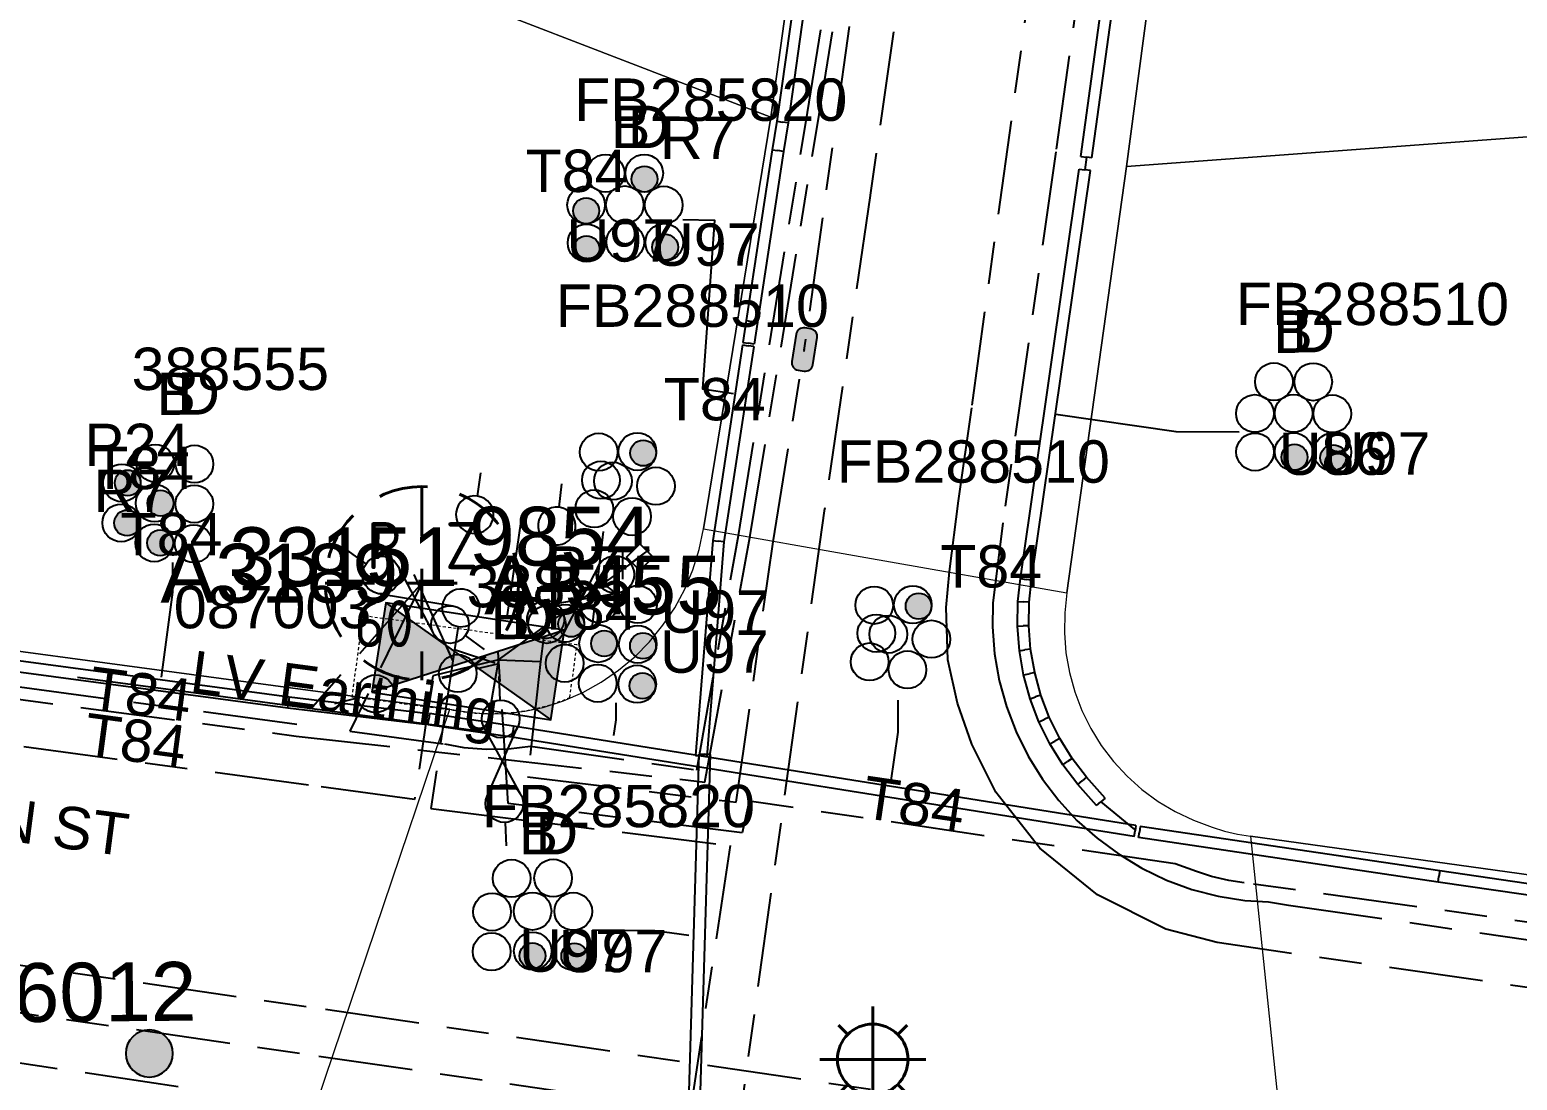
# Model space of a CAD drawing. Header units: metres. Extents: x 307881 to 309377, y 6244646 to 6245709.
# Drawn here: x 308344.4 to 308407.6, y 6245240.8 to 6245285.4 of the extents above; entities that cross this region are included whole.
import ezdxf
from ezdxf.enums import TextEntityAlignment as Align

# ---------------------------------------------------------------- set-up
doc = ezdxf.new("R2010")
doc.units = ezdxf.units.M
for name, pattern in [('Cable Exist UG', [8.2, 4, -1.2, 1.8, -1.2]), ('Dash', [5, 3, -2]), ('HIDDEN', [0.375, 0.25, -0.125]), ('HIDDEN2', [0.1875, 0.125, -0.0625])]:
    doc.linetypes.add(name, pattern=pattern)
doc.layers.get('0').update_dxf_attribs({"color": 6})
for name, color, linetype in [('_User Miscellaneous7', 7, 'Continuous'), ('_User Miscellaneous9', 7, 'Continuous'), ('Duct_SP_EXT', 7, 'Continuous'), ('Equip_HV_EXT', 7, 'Continuous'), ('Equip_LV_EXT', 7, 'Continuous'), ('Equip_SP_SL_EXT', 7, 'Continuous'), ('Mains_HV_EXT', 7, 'Continuous'), ('Mains_LV_EXT', 7, 'Continuous'), ('Mains_SL_EXT', 7, 'Continuous'), ('Services_SP_EXT', 7, 'Continuous'), ('Sub_SP_EXT', 7, 'Continuous'), ('SupportsOH_SP_TR_HV_LV_SL_EXT', 7, 'Continuous'), ('Trench_SP_EXT', 7, 'Continuous')]:
    doc.layers.add(name, color=color, linetype=linetype)
for name, color, linetype, lineweight in [('Cadastre Buildings_SP_EXT', 9, 'Continuous', 5), ('Cadastre Land Parcels_SP_EXT', 9, 'Continuous', 5), ('Cadastre Other Property_SP_EXT', 9, 'HIDDEN', 5), ('Cadastre Roads_SP_EXT', 9, 'Continuous', 5)]:
    doc.layers.add(name, color=color, linetype=linetype, lineweight=lineweight)
doc.styles.add('iecARIAL', font='arial.ttf', dxfattribs={"height": 2})
doc.styles.add('IESYMBOL1', font='isocp.shx')
doc.styles.add('POLE_LABEL', font='arial.ttf')
doc.styles.add('SLCP_LABEL', font='arial.ttf', dxfattribs={"height": 3.5})
doc.styles.get("Standard").update_dxf_attribs({"font": 'arial.ttf'})
doc.styles.add('SWITCH_LABEL', font='arial.ttf', dxfattribs={"height": 2.5})
doc.linetypes.add('Cable E UG', pattern='A,6,-0.5,["E",Standard,S=1.7,R=0,X=0.5,Y=-1],-2.9', length=9.4)

# ---------------------------------------------------------------- blocks, each defined once
blk = doc.blocks.new('*U108')
for points in [[(0, 0), (-3.505, 2.479), (-4.086, -1.317)], [(0, 0), (4.086, 1.317), (3.505, -2.479)]]:
    blk.add_hatch(color=256).paths.add_polyline_path(points)
for p, q in [((-3.505, 2.479), (3.505, -2.479)), ((4.086, 1.317), (-4.086, -1.317))]:
    blk.add_line(p, q)
blk.add_lwpolyline([(-4.086, -1.317), (3.505, -2.479), (4.086, 1.317), (-3.505, 2.479)], close=True)
for tag, height, flags, p in [('ASSET_NUM', 2.5, 8, (2, 2)), ('STREET_CODE', 0.2, 9, (1.5, 0)), ('OPERATING_VOLTAGE', 0.2, 9, (1.5, -0.6)), ('CONSTRUCTED_VOLTAGE', 0.2, 9, (1.5, -0.2)), ('NO_PHASES', 0.2, 9, (1.5, -0.4)), ('ORIENTATION', 0.2, 9, (1.5, -0.8)), ('OWNED_BY', 0.2, 9, (1.5, -1)), ('OPERATED_BY', 0.2, 9, (1.5, -1.2)), ('SECONDARY_VOLTAGE', 0.2, 9, (1.5, -1.6)), ('STATE', 0.2, 9, (1.5, -1.8)), ('MAINTAINED_BY', 0.2, 9, (1.5, -1.4)), ('SUBSTATION_TYPE', 0.2, 9, (1.5, -2.2)), ('USAGE', 0.2, 9, (1.5, -2.4)), ('PARENT', 0.2, 9, (1.5, -2)), ('LEGEND', 0.2, 9, (1.5, -2.6)), ('STREETNAME', 0.2, 9, (1.5, -3)), ('SUBURB', 0.2, 9, (1.5, -3.2)), ('LOCATION', 0.2, 9, (1.5, -2.8)), ('Z', 0.2, 1, (1.5, -3.6)), ('NOTES', 0.2, 9, (1.5, -3.4))]:
    blk.add_attdef(tag, text='', height=height, dxfattribs=dict(flags=flags)).set_placement(p, align=Align.MIDDLE_LEFT)
blk = doc.blocks.new('DUCT_EXT')
blk.add_circle((0, 0.8), 0.8)
at = {"flags": 1}
blk.add_attdef('Z', (0, 0), '', height=0.2, dxfattribs=at)
at = {"flags": 9}
for tag, p in [('DUCT_CODE', (0, 0)), ('XSECT_TYPE', (0, -0.2)), ('STATE', (0, -0.6)), ('FB_REFERENCE', (0, -0.4)), ('NOTES', (0, -0.8))]:
    blk.add_attdef(tag, text='', height=0.2, dxfattribs=at).set_placement(p, align=Align.MIDDLE_LEFT)
blk = doc.blocks.new('SL_LANTERN_EXT')
at = {"lineweight": 40}
for p, q in [((0, 1.968), (0, 6.468)), ((-1.459, 5.676), (-1.061, 5.278)), ((1.458, 5.676), (1.06, 5.278)), ((-2.25, 4.218), (2.25, 4.218)), ((-1.459, 2.759), (-1.061, 3.157)), ((0, 0), (0, 2.721)), ((1.458, 2.759), (1.06, 3.157))]:
    blk.add_line(p, q, dxfattribs=at)
blk.add_circle((0, 4.218), 1.5, dxfattribs=at)
at = {"color": 7, "style": 'iecARIAL', "flags": 8}
blk.add_attdef('ASSET_NUM', (1.5, 1.5), '', height=2.5, dxfattribs=at)
for tag, p, height, flags in [('CONSTRUCTED_VOLTAGE', (0.981, -0.653), 0.2, 9), ('CONTROL_TYPE', (0.981, -0.853), 0.2, 9), ('LANTERN_PURPOSE', (0.981, -1.053), 0.2, 9), ('LANTERN_TYPE', (0.981, -1.253), 0.2, 9), ('NO_PHASES', (0.981, -1.453), 0.2, 9), ('LNUMBER', (2.181, -3.253), 2.5, 8), ('OPERATING_VOLTAGE', (0.981, -1.653), 0.2, 9), ('ORIENTATION', (0.981, -1.853), 0.2, 9), ('OWNED_BY', (0.981, -2.053), 0.2, 9), ('STATE', (0.981, -2.253), 0.2, 9), ('CEXIST', (0.981, -2.653), 0.2, 9), ('USAGE', (0.981, -2.453), 0.2, 9), ('CNEW', (0.981, -2.853), 0.2, 9), ('CNUMBER', (0.981, -3.053), 0.2, 9), ('CREMOVE', (0.981, -3.253), 0.2, 9), ('CREPLACE', (0.981, -3.453), 0.2, 9), ('LKINGHEIGHT', (0.981, -3.653), 0.2, 9), ('LBRACKET', (0.981, -3.853), 0.2, 9), ('LBRACKETVOCAB', (0.981, -4.053), 0.2, 9), ('LCATEGORY', (0.981, -4.253), 0.2, 9), ('LCHARGE1', (0.981, -4.453), 0.2, 9), ('LCHARGE1PERCENT', (0.981, -4.653), 0.2, 9), ('LCHARGE2', (0.981, -4.853), 0.2, 9), ('LCHARGE2PERCENT', (0.981, -5.053), 0.2, 9), ('LCHARGE3', (0.981, -5.253), 0.2, 9), ('LCHARGE3PERCENT', (0.981, -5.453), 0.2, 9), ('LEXIST', (0.981, -5.653), 0.2, 9), ('LLAMP', (0.981, -5.853), 0.2, 9), ('LLAMPVOCAB', (0.981, -6.053), 0.2, 9), ('LMAST', (0.981, -6.253), 0.2, 9), ('LMASTVOCAB', (0.981, -6.453), 0.2, 9), ('LNEW', (0.981, -6.653), 0.2, 9), ('LANTNUMBER', (0.981, -6.853), 0.2, 9), ('LOUTREACH', (0.981, -7.253), 0.2, 9), ('LOUTREACHVOCAB', (0.981, -7.453), 0.2, 9), ('LRATECODE', (0.981, -7.653), 0.2, 9), ('LREMOVE', (0.981, -7.853), 0.2, 9), ('LREPLACE', (0.981, -8.053), 0.2, 9), ('LTYPE', (0.981, -8.253), 0.2, 9), ('LTYPEVOCAB', (0.981, -8.453), 0.2, 9), ('LEGEND', (0.981, -8.653), 0.2, 9), ('LOCATION', (0.981, -8.853), 0.2, 9), ('STREETNAME', (0.981, -9.253), 0.2, 9), ('SUBURB', (0.981, -9.453), 0.2, 1), ('NOTES', (0.981, -9.053), 0.2, 9)]:
    blk.add_attdef(tag, p, '', height=height, dxfattribs=dict(flags=flags))
blk = doc.blocks.new('CCP_EXT')
at = {"flags": 9}
for tag, p in [('OWNED_BY', (0, -1)), ('USAGE', (0, -1.2)), ('STATE', (0, -1.8)), ('LEGEND', (0, -1.4)), ('LIFE_SUPPORT', (0, -1.6)), ('NOTES', (0, -2))]:
    blk.add_attdef(tag, text='', height=0.2, dxfattribs=at).set_placement(p, align=Align.MIDDLE_LEFT)
blk.add_wipeout([(0, 0.566), (0.566, 0), (0, -0.566), (-0.566, 0)])
blk.add_lwpolyline([(-0.566, 0), (0, 0.566), (0.566, 0), (0, -0.566), (-0.566, 0)])
at = {"flags": 1}
blk.add_attdef('Z', (0, 0), '', height=0.2, dxfattribs=at)
at = {"flags": 9}
for tag, p in [('CCP_TYPE', (0, 0)), ('OPERATING_VOLTAGE', (0, -0.6)), ('CONSTRUCTED_VOLTAGE', (0, -0.2)), ('NO_PHASES', (0, -0.4)), ('ORIENTATION', (0, -0.8))]:
    blk.add_attdef(tag, text='', height=0.2, dxfattribs=at).set_placement(p, align=Align.MIDDLE_LEFT)
blk = doc.blocks.new('POLE_EXT')
blk.add_hatch(color=256).paths.add_polyline_path([(-1, 0, 1), (1, 0, 1)])
blk.add_lwpolyline([(-1, 0, 1), (1, 0, 1)], format="xyb", close=True)
for tag, height, flags, p in [('pNumber', 2.5, 8, (-17.84, 2.067)), ('OWNED_BY', 0.2, 9, (1.355, -0.4)), ('PARENT', 0.2, 9, (1.355, -0.6)), ('SPECIAL_USE', 0.2, 9, (1.355, -0.8)), ('STATE', 0.2, 9, (1.355, -1)), ('USAGE', 0.2, 9, (1.355, -1.2)), ('cLV', 0.2, 9, (1.355, -1.4)), ('hDepth', 0.2, 9, (1.355, -1.6)), ('hDia', 0.2, 9, (1.355, -1.8)), ('cHV', 0.2, 9, (1.355, -2)), ('LBRACKET', 0.2, 9, (1.355, -2.2)), ('LExisting', 0.2, 9, (1.355, -2.4)), ('LANTNUMBER', 0.2, 9, (1.355, -2.6)), ('LOther', 0.2, 9, (1.355, -2.8)), ('LRemove', 0.2, 9, (1.355, -3)), ('LEGEND', 0.2, 9, (1.355, -3.2)), ('cLinedev', 0.2, 9, (1.355, -3.4)), ('pExisting', 0.2, 9, (1.355, -3.8)), ('LOCATION', 0.2, 9, (1.355, -3.6)), ('pFooting', 0.2, 9, (1.355, -4.4)), ('PFNUMBER', 0.2, 9, (1.355, -4)), ('NEWPFNUMBER', 0.2, 9, (1.355, -4.2)), ('pNew', 0.2, 9, (1.355, -4.6)), ('pRelocate', 0.2, 9, (1.355, -5)), ('pRemove', 0.2, 9, (1.355, -5.2)), ('pReplace', 0.2, 9, (1.355, -5.4)), ('pStay', 0.2, 9, (1.355, -5.6)), ('cspan', 0.2, 9, (1.355, -6)), ('STREETNAME', 0.2, 9, (1.355, -6.2)), ('SUBURB', 0.2, 9, (1.355, -6.4)), ('pType', 0.2, 9, (1.355, -5.8)), ('OPERATED_BY', 0.2, 9, (1.355, -7.014)), ('NOTES', 0.2, 9, (1.355, -6.6)), ('MAINTAINED_BY', 0.2, 9, (1.355, -6.814))]:
    blk.add_attdef(tag, text='', height=height, dxfattribs=dict(flags=flags)).set_placement(p, align=Align.MIDDLE_LEFT)
at = {"style": 'POLE_LABEL'}
for tag, height, flags, p in [('ASSET_NUM', 2.5, 8, (2, 2)), ('STRUCTURE_PLANT_NUMBER', 0.2, 9, (1.355, 0.028)), ('STREET_CODE', 0.2, 9, (1.355, -0.2))]:
    blk.add_attdef(tag, text='', height=height, dxfattribs=dict(at, flags=flags)).set_placement(p, align=Align.MIDDLE_LEFT)
at = {"flags": 1}
blk.add_attdef('Z', (1.355, -7.328), '', height=0.2, dxfattribs=at)
blk = doc.blocks.new('HV_STJ_EXT')
h = blk.add_hatch(color=256)
edge = h.paths.add_edge_path()
edge.add_ellipse((-0.586, 0.131), major_axis=(0.226, 0.226), ratio=1, start_angle=44.99996, end_angle=135)
edge.add_line((-0.906, 0.131), (-0.906, -0.131))
edge.add_ellipse((-0.586, -0.131), major_axis=(0.226, 0.226), ratio=1, start_angle=134.99996, end_angle=225)
edge.add_line((-0.586, -0.451), (0.586, -0.451))
edge.add_ellipse((0.586, -0.131), major_axis=(-0.226, 0.226), ratio=1, start_angle=134.99996, end_angle=225)
edge.add_line((0.906, -0.131), (0.906, 0.131))
edge.add_ellipse((0.586, 0.131), major_axis=(-0.226, 0.226), ratio=1, start_angle=224.99996, end_angle=315)
edge.add_line((0.586, 0.451), (-0.586, 0.451))
blk.add_lwpolyline([(-0.906, 0.131), (-0.906, -0.131, 0.414214), (-0.586, -0.451), (0.586, -0.451, 0.414214), (0.906, -0.131), (0.906, 0.131, 0.414214), (0.586, 0.451), (-0.586, 0.451, 0.414214)], format="xyb", close=True)
for tag, flags, p in [('ORIENTATION', 9, (1.5, 0)), ('USAGE', 9, (1.5, -0.2)), ('LEGEND', 9, (1.5, -0.4)), ('NOTES', 9, (1.5, -0.6)), ('Z', 1, (1.5, -0.8))]:
    blk.add_attdef(tag, text='', height=0.2, dxfattribs=dict(flags=flags)).set_placement(p, align=Align.MIDDLE_LEFT)
blk = doc.blocks.new('LV_UG_DFUSE_OPEN_EXT')
for points in [[(1, 0), (0, 0)], [(6.2, 0.013), (7.2, 0.013)]]:
    blk.add_lwpolyline(points)
for centre in [(1.8, 0), (5.4, 0.011)]:
    blk.add_circle(centre, 0.8)
at = {"flags": 9}
for tag, p in [('ACTUAL_STATUS', (0, 0)), ('OPERATING_VOLTAGE', (0, -0.6)), ('CONSTRUCTED_VOLTAGE', (0, -0.2)), ('NO_PHASES', (0, -0.4)), ('ORIENTATION', (0, -0.8)), ('STATE', (0, -1)), ('SWITCH_TYPE', (0, -1.2)), ('USAGE', (0, -1.4)), ('NOTES', (0, -1.6))]:
    blk.add_attdef(tag, text='', height=0.2, dxfattribs=at).set_placement(p, align=Align.MIDDLE_LEFT)
at = {"flags": 1}
blk.add_attdef('Z', (0, 0), '', height=0.2, dxfattribs=at)
blk = doc.blocks.new('LV_UG_DFUSE_CLOSED_EXT')
for points in [[(5.04, 0.726), (2.156, -0.717)], [(5.049, -0.707), (2.156, 0.717)], [(1, 0), (0, 0)], [(6.2, 0.013), (7.2, 0.013)]]:
    blk.add_lwpolyline(points)
for centre in [(1.8, 0), (5.4, 0.011)]:
    blk.add_circle(centre, 0.8)
at = {"flags": 9}
for tag, p in [('ACTUAL_STATUS', (0, 0)), ('OPERATING_VOLTAGE', (0, -0.6)), ('CONSTRUCTED_VOLTAGE', (0, -0.2)), ('NO_PHASES', (0, -0.4)), ('ORIENTATION', (0, -0.8)), ('STATE', (0, -1)), ('SWITCH_TYPE', (0, -1.2)), ('USAGE', (0, -1.4)), ('NOTES', (0, -1.6))]:
    blk.add_attdef(tag, text='', height=0.2, dxfattribs=at).set_placement(p, align=Align.MIDDLE_LEFT)
at = {"flags": 1}
blk.add_attdef('Z', (0, 0), '', height=0.2, dxfattribs=at)
blk = doc.blocks.new('SWG_HOLEC_SU_EXT')
blk.add_line((1.8, -2), (5.8, -2))
for points in [[(1.8, -0.8, 1), (1.8, 0.8, 1)], [(5.8, -0.8, 1), (5.8, 0.8, 1)]]:
    blk.add_lwpolyline(points, format="xyb", close=True)
for points in [[(1, 0), (0, 0)], [(6.6, 0), (7.6, 0)]]:
    blk.add_lwpolyline(points)
at = {"style": 'SWITCH_LABEL', "flags": 8}
blk.add_attdef('ASSET_NUM', text='', height=2.5, rotation=179.95437, dxfattribs=at).set_placement((-2.4, 0), align=Align.MIDDLE_LEFT)
at = {"flags": 1}
blk.add_attdef('Z', (0, 0), '', height=0.2, dxfattribs=at)
at = {"flags": 9}
for tag, p in [('ACTUAL_STATUS', (0, -0.4)), ('CONSTRUCTED_VOLTAGE', (0, -0.6)), ('OPERATING_VOLTAGE', (0, -1)), ('ORIENTATION', (0, -1.2)), ('NO_PHASES', (0, -0.8)), ('OWNED_BY', (0, -1.4)), ('STATE', (0, -1.8)), ('PARENT', (0, -1.6)), ('SWITCH_TYPE', (0, -2)), ('STREETNAME', (0, -2.6)), ('USAGE', (0, -2.2)), ('LOCATION', (0, -2.4)), ('SUBURB', (0, -2.8)), ('NOTES', (0, -3))]:
    blk.add_attdef(tag, text='', height=0.2, dxfattribs=at).set_placement(p, align=Align.MIDDLE_LEFT)
at = {"style": 'SWITCH_LABEL', "flags": 9}
blk.add_attdef('STREET_CODE', text='', height=0.2, dxfattribs=at).set_placement((0, -0.2), align=Align.MIDDLE_LEFT)
blk = doc.blocks.new('CABLE_LARGE_EXT')
h = blk.add_hatch(color=256)
edge = h.paths.add_edge_path()
edge.add_arc((0, 0.55), 0.55, 0, 360)
blk.add_circle((0, 0.55), 0.55)
at = {"flags": 1}
blk.add_attdef('Z', (0, 0), '', height=0.2, dxfattribs=at)
at = {"flags": 9}
for tag, p in [('COND_CODE', (0, 0)), ('XSECT_SIZE', (0, -0.6)), ('STATE', (0, -0.4)), ('FB_REFERENCE', (0, -0.2)), ('NOTES', (0, -0.8))]:
    blk.add_attdef(tag, text='', height=0.2, dxfattribs=at).set_placement(p, align=Align.MIDDLE_LEFT)
blk = doc.blocks.new('SLCP_ZELL_EXT')
blk.add_wipeout([(-0.236, 7.5), (-0.706, 7.47), (-1.174, 7.411), (-1.637, 7.323), (-2.093, 7.206), (-2.542, 7.06), (-2.98, 6.887), (-3.407, 6.686), (-3.82, 6.459), (-4.218, 6.206), (-4.599, 5.929), (-4.962, 5.629), (-5.306, 5.306), (-5.629, 4.962), (-5.929, 4.599), (-6.206, 4.218), (-6.459, 3.82), (-6.686, 3.407), (-6.887, 2.98), (-7.06, 2.542), (-7.206, 2.093), (-7.323, 1.637), (-7.411, 1.174), (-7.47, 0.706), (-7.5, 0.236), (-7.5, -0.236), (-7.47, -0.706), (-7.411, -1.174), (-7.323, -1.637), (-7.206, -2.093), (-7.06, -2.542), (-6.887, -2.98), (-6.686, -3.407), (-6.459, -3.82), (-6.206, -4.218), (-5.929, -4.599), (-5.629, -4.962), (-5.306, -5.306), (-4.962, -5.629), (-4.599, -5.929), (-4.218, -6.206), (-3.82, -6.459), (-3.407, -6.686), (-2.98, -6.887), (-2.542, -7.06), (-2.093, -7.206), (-1.637, -7.323), (-1.174, -7.411), (-0.706, -7.47), (-0.236, -7.5), (0.236, -7.5), (0.706, -7.47), (1.174, -7.411), (1.637, -7.323), (2.093, -7.206), (2.542, -7.06), (2.98, -6.887), (3.407, -6.686), (3.82, -6.459), (4.218, -6.206), (4.599, -5.929), (4.962, -5.629), (5.306, -5.306), (5.629, -4.962), (5.929, -4.599), (6.206, -4.218), (6.459, -3.82), (6.686, -3.407), (6.887, -2.98), (7.06, -2.542), (7.206, -2.093), (7.323, -1.637), (7.411, -1.174), (7.47, -0.706), (7.5, -0.236), (7.5, 0.236), (7.47, 0.706), (7.411, 1.174), (7.323, 1.637), (7.206, 2.093), (7.06, 2.542), (6.887, 2.98), (6.686, 3.407), (6.459, 3.82), (6.206, 4.218), (5.929, 4.599), (5.629, 4.962), (5.306, 5.306), (4.962, 5.629), (4.599, 5.929), (4.218, 6.206), (3.82, 6.459), (3.407, 6.686), (2.98, 6.887), (2.542, 7.06), (2.093, 7.206), (1.637, 7.323), (1.174, 7.411), (0.706, 7.47), (0.236, 7.5)])
at = {"linetype": 'Dash', "lineweight": 40, "ltscale": 0.7}
for p, q in [((0, 4.109), (0, -4.109)), ((-4.109, 0), (4.109, 0))]:
    blk.add_line(p, q, dxfattribs=at)
blk.add_circle((0, 0), 4.109, dxfattribs=at)
at = {"lineweight": 40, "style": 'IESYMBOL1'}
for s, p in [('P', (-1.604, 0)), ('Z', (1.702, 0)), ('60', (-1.612, -3.312))]:
    blk.add_text(s, height=2, dxfattribs=at).set_placement(p, align=Align.BOTTOM_CENTER)
at = {"style": 'SLCP_LABEL'}
for tag, height, flags, p in [('ASSET_NUM', 2.5, 8, (2, 2)), ('STREET_CODE', 0.2, 9, (0, -0.2))]:
    blk.add_attdef(tag, text='', height=height, dxfattribs=dict(at, flags=flags)).set_placement(p, align=Align.MIDDLE_LEFT)
at = {"flags": 1}
blk.add_attdef('Z', (0, 0), '', height=0.2, dxfattribs=at)
at = {"flags": 9}
for tag, p in [('CONSTRUCTED_VOLTAGE', (0, -0.4)), ('CONTROL_TYPE', (0, -0.6)), ('OPERATING_VOLTAGE', (0, -1)), ('ORIENTATION', (0, -1.2)), ('NO_PHASES', (0, -0.8)), ('OWNED_BY', (0, -1.4)), ('USAGE', (0, -1.6)), ('LOCATION', (0, -1.8)), ('STATE', (0, -2)), ('NOTES', (0, -2.2))]:
    blk.add_attdef(tag, text='', height=0.2, dxfattribs=at).set_placement(p, align=Align.MIDDLE_LEFT)

msp = doc.modelspace()

# ---------------------------------------------------------------- linework, layer by layer
at = {"layer": '_User Miscellaneous7'}
for points in [[(308372.131, 6245277.318), (308373.475, 6245277.302), (308372.96, 6245270.133), (308374.277, 6245269.928)], [(308395.761, 6245268.291), (308393.087, 6245268.305), (308387.98, 6245269.048)], [(308350.451, 6245262.754), (308350.451, 6245261.5), (308349.968, 6245257.882)], [(308381.261, 6245256.911), (308381.259, 6245255.55), (308380.951, 6245253.404)], [(308368.295, 6245247.157), (308370.937, 6245247.125), (308372.389, 6245246.932)]]:
    msp.add_lwpolyline(points, dxfattribs=at)
at = {"layer": 'Cadastre Buildings_SP_EXT', "linetype": 'Continuous'}
msp.add_lwpolyline([(308390.976, 6245279.582), (308416.993, 6245281.496), (308428.473, 6245279.893), (308430.537, 6245294.687), (308432.832, 6245312.709), (308396.033, 6245317.849), (308393.702, 6245300.192), (308390.976, 6245279.582)], close=True, dxfattribs=at)
msp.add_lwpolyline([(308416.993, 6245281.496), (308390.976, 6245279.582), (308388.448, 6245261.464), (308388.352, 6245260.619), (308388.337, 6245259.768), (308388.337, 6245259.768), (308388.404, 6245258.92), (308388.55, 6245258.083), (308388.777, 6245257.263), (308389.08, 6245256.468), (308389.456, 6245255.706), (308389.905, 6245254.984), (308390.42, 6245254.307), (308390.997, 6245253.682), (308391.631, 6245253.115), (308392.316, 6245252.612), (308393.046, 6245252.175), (308393.815, 6245251.81), (308394.614, 6245251.52), (308395.143, 6245251.341), (308395.687, 6245251.213), (308396.241, 6245251.138), (308423.851, 6245247.296)], dxfattribs=at)
at = {"layer": 'Cadastre Land Parcels_SP_EXT', "linetype": 'Continuous'}
msp.add_lwpolyline([(308339.987, 6245292.682), (308351.457, 6245291.081), (308375.869, 6245281.673), (308378.804, 6245302.709), (308381.092, 6245319.106), (308344.388, 6245324.226), (308342.093, 6245307.772), (308339.987, 6245292.682)], close=True, dxfattribs=at)
at = {"layer": 'Cadastre Roads_SP_EXT', "linetype": 'Continuous'}
for points in [[(308403.172, 6245370.104), (308406.381, 6245393.598), (308397.173, 6245392.496), (308390.248, 6245391.668), (308387.656, 6245372.496), (308386.106, 6245355.043), (308383.649, 6245337.429), (308381.092, 6245319.106), (308378.804, 6245302.709), (308375.869, 6245281.673), (308373.014, 6245264.183), (308379.897, 6245262.969), (308388.448, 6245261.464), (308390.976, 6245279.582), (308393.702, 6245300.192), (308396.033, 6245317.849), (308398.415, 6245335.269), (308400.842, 6245353.036), (308403.172, 6245370.104)], [(308397.325, 6245240.756), (308398.382, 6245230.616), (308412.68, 6245228.626), (308450.533, 6245223.36), (308451.111, 6245234.086), (308451.614, 6245243.433), (308444.245, 6245244.453), (308423.851, 6245247.296), (308396.241, 6245251.138), (308397.325, 6245240.756)]]:
    msp.add_lwpolyline(points, close=True, dxfattribs=at)
at = {"layer": 'Duct_SP_EXT'}
for p, q in [((308389.034, 6245280.003), (308391.819, 6245300.401)), ((308389.51, 6245279.938), (308392.295, 6245300.338)), ((308377.898, 6245294.192), (308376.124, 6245281.496)), ((308378.373, 6245294.126), (308376.599, 6245281.425)), ((308376.124, 6245281.496), (308375.93, 6245280.29)), ((308376.124, 6245281.496), (308376.361, 6245281.461)), ((308376.599, 6245281.425), (308376.361, 6245281.461)), ((308376.599, 6245281.425), (308376.404, 6245280.214)), ((308375.93, 6245280.289), (308374.823, 6245273.03)), ((308376.405, 6245280.215), (308375.297, 6245272.958)), ((308375.93, 6245280.29), (308375.93, 6245280.289)), ((308375.93, 6245280.29), (308376.167, 6245280.252)), ((308375.93, 6245280.289), (308376.167, 6245280.252)), ((308376.404, 6245280.214), (308376.167, 6245280.252)), ((308376.405, 6245280.215), (308376.167, 6245280.252)), ((308376.404, 6245280.214), (308376.405, 6245280.215)), ((308389.034, 6245280.003), (308389.272, 6245279.971)), ((308389.51, 6245279.938), (308389.272, 6245279.971)), ((308386.469, 6245262.071), (308388.967, 6245279.467)), ((308386.945, 6245262.01), (308389.442, 6245279.399)), ((308388.967, 6245279.467), (308389.205, 6245279.433)), ((308389.442, 6245279.399), (308389.205, 6245279.433)), ((308374.823, 6245273.03), (308374.681, 6245272.102)), ((308374.823, 6245273.03), (308375.06, 6245272.994)), ((308375.297, 6245272.958), (308375.06, 6245272.994)), ((308375.297, 6245272.958), (308375.156, 6245272.029)), ((308374.665, 6245271.999), (308373.397, 6245263.685)), ((308375.14, 6245271.927), (308373.874, 6245263.63)), ((308374.665, 6245271.999), (308374.903, 6245271.963)), ((308374.681, 6245272.102), (308374.918, 6245272.065)), ((308375.14, 6245271.927), (308374.903, 6245271.963)), ((308375.156, 6245272.029), (308374.918, 6245272.065)), ((308373.397, 6245263.685), (308372.671, 6245254.557)), ((308373.874, 6245263.63), (308373.15, 6245254.519)), ((308373.397, 6245263.685), (308373.635, 6245263.657)), ((308373.874, 6245263.63), (308373.635, 6245263.657)), ((308386.359, 6245261.101), (308386.469, 6245262.071)), ((308386.469, 6245262.071), (308386.707, 6245262.041)), ((308386.945, 6245262.01), (308386.707, 6245262.041)), ((308386.839, 6245261.07), (308386.945, 6245262.01)), ((308386.342, 6245260.056), (308386.359, 6245261.101)), ((308386.359, 6245261.101), (308386.599, 6245261.086)), ((308386.839, 6245261.07), (308386.599, 6245261.086)), ((308386.822, 6245260.07), (308386.839, 6245261.07)), ((308386.342, 6245260.056), (308386.582, 6245260.063)), ((308386.425, 6245259.011), (308386.342, 6245260.056)), ((308386.822, 6245260.07), (308386.582, 6245260.063)), ((308386.901, 6245259.071), (308386.822, 6245260.07)), ((308386.425, 6245259.011), (308386.663, 6245259.041)), ((308386.901, 6245259.071), (308386.663, 6245259.041)), ((308387.075, 6245258.086), (308386.901, 6245259.071)), ((308386.606, 6245257.98), (308386.425, 6245259.011)), ((308386.606, 6245257.98), (308386.84, 6245258.033)), ((308386.885, 6245256.971), (308386.606, 6245257.98)), ((308387.075, 6245258.086), (308386.84, 6245258.033)), ((308387.342, 6245257.12), (308387.075, 6245258.086)), ((308386.885, 6245256.971), (308387.113, 6245257.045)), ((308387.257, 6245255.991), (308386.885, 6245256.971)), ((308387.342, 6245257.12), (308387.113, 6245257.045)), ((308387.697, 6245256.184), (308387.342, 6245257.12)), ((308387.257, 6245255.991), (308387.477, 6245256.087)), ((308387.723, 6245255.053), (308387.257, 6245255.991)), ((308387.697, 6245256.184), (308387.477, 6245256.087)), ((308388.143, 6245255.287), (308387.697, 6245256.184)), ((308388.143, 6245255.287), (308387.933, 6245255.17)), ((308388.67, 6245254.437), (308388.143, 6245255.287)), ((308372.814, 6245254.621), (308372.292, 6245237.368)), ((308372.814, 6245254.621), (308373.054, 6245254.614)), ((308387.723, 6245255.053), (308387.933, 6245255.17)), ((308388.274, 6245254.164), (308387.723, 6245255.053)), ((308372.671, 6245254.557), (308372.911, 6245254.538)), ((308373.294, 6245254.607), (308372.772, 6245237.353)), ((308373.15, 6245254.519), (308372.911, 6245254.538)), ((308373.294, 6245254.607), (308373.054, 6245254.614)), ((308388.274, 6245254.164), (308388.472, 6245254.301)), ((308388.906, 6245253.331), (308388.274, 6245254.164)), ((308388.67, 6245254.437), (308388.472, 6245254.301)), ((308389.277, 6245253.636), (308388.67, 6245254.437)), ((308388.906, 6245253.331), (308389.092, 6245253.484)), ((308389.277, 6245253.636), (308389.092, 6245253.484)), ((308390.066, 6245252.749), (308389.277, 6245253.636)), ((308389.707, 6245252.431), (308388.906, 6245253.331)), ((308390.066, 6245252.749), (308389.886, 6245252.59)), ((308389.707, 6245252.431), (308389.886, 6245252.59)), ((308391.377, 6245251.59), (308391.339, 6245251.353)), ((308391.557, 6245251.546), (308391.522, 6245251.309)), ((308404.28, 6245249.656), (308391.557, 6245251.546)), ((308391.302, 6245251.116), (308391.339, 6245251.353)), ((308391.487, 6245251.071), (308391.522, 6245251.309)), ((308404.21, 6245249.181), (308391.487, 6245251.071)), ((308404.28, 6245249.656), (308404.245, 6245249.418)), ((308421.468, 6245247.17), (308404.28, 6245249.656)), ((308404.21, 6245249.181), (308404.245, 6245249.418)), ((308421.399, 6245246.695), (308404.21, 6245249.181))]:
    msp.add_line(p, q, dxfattribs=at)
at = {"layer": 'Mains_HV_EXT', "linetype": 'Cable Exist UG'}
for points in [[(308377.673, 6245315.58), (308385.311, 6245314.655), (308385.311, 6245314.655), (308383.397, 6245301.525), (308380.089, 6245278.34), (308380.089, 6245278.34), (308378.138, 6245264.957), (308374.308, 6245237.476)], [(308377.725, 6245315.684), (308377.605, 6245313.862), (308383.065, 6245312.924), (308383.065, 6245312.924), (308381.462, 6245301.759), (308377.274, 6245271.781)], [(308414.216, 6245243.81), (308394.826, 6245246.612), (308392.649, 6245247.176), (308389.741, 6245248.634), (308387.301, 6245250.628), (308385.427, 6245253.003), (308384.4, 6245255.035), (308383.8, 6245256.782), (308383.384, 6245258.626), (308383.31, 6245260.843), (308383.45, 6245262.375), (308383.837, 6245265.372), (308384.418, 6245269.435), (308390.345, 6245312.386)], [(308390.786, 6245300.521), (308387.975, 6245280.199), (308385.725, 6245264.443), (308385.297, 6245261.03), (308385.297, 6245261.03), (308385.28, 6245260.023), (308385.37, 6245258.878), (308385.57, 6245257.745), (308385.876, 6245256.637), (308386.285, 6245255.564), (308386.793, 6245254.534), (308387.401, 6245253.555), (308388.095, 6245252.642), (308388.871, 6245251.802), (308389.724, 6245251.043), (308390.639, 6245250.388), (308391.634, 6245249.771), (308392.674, 6245249.268), (308393.753, 6245248.872), (308394.864, 6245248.583), (308396, 6245248.402), (308397.003, 6245248.342), (308397.864, 6245248.208), (308397.864, 6245248.208), (308415.4, 6245245.658)]]:
    msp.add_lwpolyline(points, dxfattribs=at)
at = {"layer": 'Mains_HV_EXT', "linetype": 'Cable E UG'}
msp.add_lwpolyline([(308351.134, 6245257.245), (308346.413, 6245257.878)], dxfattribs=at)
at = {"layer": 'Trench_SP_EXT', "linetype": 'Cable Exist UG'}
for points in [[(308389.272, 6245279.971), (308389.205, 6245279.433)], [(308389.886, 6245252.59), (308391.322, 6245251.42)]]:
    msp.add_lwpolyline(points, dxfattribs=at)

# ---------------------------------------------------------------- block references
at = {"layer": '_User Miscellaneous7'}
for name, p in [('DUCT_EXT', (308368.85, 6245278.487)), ('DUCT_EXT', (308370.489, 6245278.487)), ('CABLE_LARGE_EXT', (308370.498, 6245278.492)), ('DUCT_EXT', (308368.022, 6245277.144)), ('DUCT_EXT', (308369.664, 6245277.148)), ('DUCT_EXT', (308371.32, 6245277.138)), ('CABLE_LARGE_EXT', (308368.022, 6245277.144)), ('DUCT_EXT', (308368.039, 6245275.53)), ('DUCT_EXT', (308369.684, 6245275.567)), ('DUCT_EXT', (308371.34, 6245275.549)), ('CABLE_LARGE_EXT', (308368.039, 6245275.53)), ('CABLE_LARGE_EXT', (308371.376, 6245275.597)), ('DUCT_EXT', (308397.239, 6245269.634)), ('DUCT_EXT', (308398.906, 6245269.629)), ('DUCT_EXT', (308396.431, 6245268.285)), ('DUCT_EXT', (308398.072, 6245268.292)), ('DUCT_EXT', (308399.715, 6245268.273)), ('DUCT_EXT', (308396.435, 6245266.652)), ('DUCT_EXT', (308398.077, 6245266.66)), ('DUCT_EXT', (308399.721, 6245266.649)), ('CABLE_LARGE_EXT', (308399.755, 6245266.658)), ('DUCT_EXT', (308364.857, 6245248.54)), ('DUCT_EXT', (308366.621, 6245248.551)), ('DUCT_EXT', (308364.027, 6245247.114)), ('DUCT_EXT', (308365.744, 6245247.146)), ('DUCT_EXT', (308367.474, 6245247.138)), ('DUCT_EXT', (308365.756, 6245245.455)), ('DUCT_EXT', (308367.486, 6245245.439)), ('DUCT_EXT', (308364.009, 6245245.428)), ('CABLE_LARGE_EXT', (308365.745, 6245245.504)), ('CABLE_LARGE_EXT', (308367.521, 6245245.487))]:
    msp.add_blockref(name, p, dxfattribs=at)
ref = msp.add_blockref('SLCP_ZELL_EXT', (308361.047, 6245261.873), dxfattribs=at)
ref.add_attrib('ASSET_NUM', '9854', (308363.047, 6245262.623), dxfattribs={"layer": '_User Miscellaneous9', "height": 2.5, "style": 'SLCP_LABEL'})
for name, p, rotation in [('DUCT_EXT', (308350.519, 6245266.967), 89.81636031159024), ('DUCT_EXT', (308352.186, 6245266.936), 89.81636031159024), ('CABLE_LARGE_EXT', (308398.111, 6245266.683), 0.1632353386994368), ('DUCT_EXT', (308349.099, 6245266.133), 89.81636031159024), ('CABLE_LARGE_EXT', (308349.099, 6245266.133), 89.81636031159024), ('DUCT_EXT', (308350.495, 6245265.274), 89.81636031159024), ('DUCT_EXT', (308352.179, 6245265.241), 89.81636031159024), ('CABLE_LARGE_EXT', (308350.495, 6245265.274), 89.81636031159024), ('DUCT_EXT', (308349.072, 6245264.434), 89.81636031159024), ('CABLE_LARGE_EXT', (308349.072, 6245264.434), 89.81636031159024), ('DUCT_EXT', (308350.476, 6245263.586), 89.81636031159024), ('CABLE_LARGE_EXT', (308350.476, 6245263.586), 89.81636031159024), ('DUCT_EXT', (308352.152, 6245263.553), 89.81636031159024), ('DUCT_EXT', (308381.056, 6245260.878), 85.38499072549044), ('DUCT_EXT', (308382.696, 6245260.901), 85.38499072549044), ('CABLE_LARGE_EXT', (308382.696, 6245260.901), 89.81636031159024), ('DUCT_EXT', (308381.146, 6245259.688), 85.38499072549044), ('DUCT_EXT', (308381.656, 6245259.646), 85.38499072549044), ('DUCT_EXT', (308383.484, 6245259.436), 85.38499072549044), ('DUCT_EXT', (308380.863, 6245258.474), 85.38499072549044), ('DUCT_EXT', (308382.469, 6245258.139), 85.38499072549044)]:
    msp.add_blockref(name, p, dxfattribs=dict(at, rotation=rotation))
at = {"layer": 'Equip_HV_EXT', "rotation": 260.7293769963658}
msp.add_blockref('HV_STJ_EXT', (308377.297, 6245271.802), dxfattribs=at)
at = {"layer": 'Equip_SP_SL_EXT'}
ref = msp.add_blockref('SL_LANTERN_EXT', (308380.196, 6245237.433), dxfattribs=at)
ref.add_attrib('ASSET_NUM', '72746', dxfattribs={"layer": '_User Miscellaneous7', "height": 2.5, "rotation": 81.00659, "style": 'iecARIAL'}).set_placement((308381.696, 6245238.933), align=Align.MIDDLE_RIGHT)
at = {"layer": 'SupportsOH_SP_TR_HV_LV_SL_EXT'}
ref = msp.add_blockref('POLE_EXT', (308349.468, 6245241.903), dxfattribs=at)
ref.add_attrib('ASSET_NUM', '346012', dxfattribs={"layer": '_User Miscellaneous9', "height": 2.5, "rotation": 0.47574, "style": 'POLE_LABEL'}).set_placement((308351.468, 6245244.549), align=Align.MIDDLE_RIGHT)

# ---------------------------------------------------------------- texts
at = {"layer": '_User Miscellaneous7'}
for s, p in [('FB285820', (308367.513, 6245281.515)), ('B', (308369.075, 6245280.362)), ('D', (308369.786, 6245280.361)), ('R7', (308371.157, 6245279.899)), ('T84', (308365.451, 6245278.492)), ('U97', (308367.188, 6245275.536)), ('U97', (308370.777, 6245275.357)), ('FB288510', (308366.732, 6245272.764)), ('FB288510', (308395.621, 6245272.837)), ('B', (308397.211, 6245271.661)), ('D', (308398.008, 6245271.679)), ('388555', (308348.714, 6245270.082)), ('B', (308349.772, 6245269.024)), ('D', (308350.652, 6245269.037)), ('T84', (308371.318, 6245268.793)), ('P24', (308346.708, 6245266.851)), ('FB288510', (308378.667, 6245266.145)), ('U86', (308397.439, 6245266.477)), ('U97', (308399.274, 6245266.491)), ('T84', (308347.036, 6245265.872)), ('R7', (308347.098, 6245264.901)), ('T84', (308348.24, 6245263.062)), ('T84', (308383.062, 6245261.693)), ('U97', (308371.179, 6245259.77)), ('U97', (308371.157, 6245258.072)), ('FB285820', (308363.594, 6245251.513)), ('B', (308365.156, 6245250.359)), ('D', (308365.866, 6245250.359)), ('U97', (308365.179, 6245245.373)), ('U97', (308366.858, 6245245.354))]:
    msp.add_text(s, height=1.8, dxfattribs=at).set_placement(p)
for rotation, p in [(352.36022, (308346.826, 6245256.564)), (352.36101, (308346.615, 6245254.59)), (351.64415, (308379.677, 6245251.926))]:
    msp.add_text('T84', height=1.8, rotation=rotation, dxfattribs=at).set_placement(p)
at = {"layer": 'Cadastre Roads_SP_EXT'}
msp.add_text('LACHLAN ST', height=1.8, rotation=352.53177, dxfattribs=at).set_placement((308333.074, 6245252.29))

# ---------------------------------------------------------------- next in the draw order: linework, layer by layer
at = {"layer": '_User Miscellaneous7'}
for points in [[(308369.562, 6245263.414), (308369.56, 6245262.053)], [(308369.29, 6245256.791), (308369.29, 6245256.072), (308369.185, 6245255.413)]]:
    msp.add_lwpolyline(points, dxfattribs=at)
at = {"layer": 'Cadastre Other Property_SP_EXT', "linetype": 'HIDDEN2'}
msp.add_lwpolyline([(308358.539, 6245260.495), (308358.069, 6245257.057), (308362.368, 6245256.485), (308362.368, 6245256.485, 0.148095), (308367.329, 6245257.019), (308367.329, 6245257.019), (308367.635, 6245259.253), (308358.539, 6245260.495)], format="xyb", close=True, dxfattribs=at)
at = {"layer": 'Cadastre Roads_SP_EXT', "linetype": 'Continuous'}
msp.add_lwpolyline([(308359.072, 6245247.188), (308362.23, 6245256.531), (308355.465, 6245257.439), (308335.468, 6245260.121), (308315.558, 6245262.784), (308307.988, 6245263.8), (308302.372, 6245255.005), (308295.906, 6245244.875), (308341.19, 6245238.573), (308355.487, 6245236.583), (308359.072, 6245247.188)], close=True, dxfattribs=at)
at = {"layer": 'Duct_SP_EXT'}
for p, q in [((308335.416, 6245259.735), (308355.411, 6245257.053)), ((308335.352, 6245259.259), (308355.35, 6245256.577)), ((308355.35, 6245256.577), (308355.381, 6245256.815)), ((308355.35, 6245256.577), (308361.161, 6245255.888)), ((308355.411, 6245257.053), (308355.381, 6245256.815)), ((308355.411, 6245257.053), (308361.218, 6245256.364)), ((308361.161, 6245255.888), (308361.19, 6245256.126)), ((308361.218, 6245256.364), (308361.19, 6245256.126)), ((308361.304, 6245255.866), (308361.339, 6245256.103)), ((308361.375, 6245256.341), (308361.339, 6245256.103)), ((308364.942, 6245255.805), (308361.375, 6245256.341)), ((308364.869, 6245255.331), (308361.304, 6245255.866)), ((308364.869, 6245255.331), (308364.905, 6245255.568)), ((308391.302, 6245251.116), (308364.869, 6245255.331)), ((308364.942, 6245255.805), (308364.905, 6245255.568)), ((308391.377, 6245251.59), (308364.942, 6245255.805))]:
    msp.add_line(p, q, dxfattribs=at)
at = {"layer": 'Mains_HV_EXT', "linetype": 'Cable Exist UG'}
msp.add_lwpolyline([(308364.138, 6245258.484), (308362.436, 6245259.05), (308361.419, 6245252.313), (308374.137, 6245250.731), (308374.137, 6245250.731), (308372.123, 6245237.318)], dxfattribs=at)
at = {"layer": 'Mains_HV_EXT', "linetype": 'Cable E UG'}
for points in [[(308364.297, 6245258.623), (308363.758, 6245255.551), (308363.758, 6245255.551), (308359.06, 6245256.182), (308355.85, 6245256.613)], [(308355.85, 6245256.613), (308351.134, 6245257.245)]]:
    msp.add_lwpolyline(points, dxfattribs=at)
at = {"layer": 'Mains_LV_EXT', "linetype": 'Cable Exist UG'}
for points in [[(308364.297, 6245258.623), (308361.509, 6245257.939), (308360.736, 6245252.696), (308360.736, 6245252.696), (308356.227, 6245253.301), (308336.164, 6245255.992), (308335.196, 6245258.081)], [(308422.326, 6245251.157), (308420.476, 6245251.277), (308419.553, 6245245.875), (308419.553, 6245245.875), (308395.969, 6245249.157), (308395.323, 6245249.244), (308394.592, 6245249.416), (308393.952, 6245249.633), (308393.043, 6245249.962), (308374.954, 6245252.619), (308374.954, 6245252.619), (308374.657, 6245251.268), (308364.716, 6245252.52), (308364.288, 6245258.953)]]:
    msp.add_lwpolyline(points, dxfattribs=at)
at = {"layer": 'Mains_SL_EXT', "linetype": 'Cable Exist UG'}
msp.add_lwpolyline([(308361.047, 6245261.873), (308355.738, 6245255.873), (308355.738, 6245255.873), (308335.269, 6245258.634), (308332.271, 6245259.035), (308329.934, 6245256.666)], dxfattribs=at)
at = {"layer": 'Trench_SP_EXT', "linetype": 'Cable Exist UG'}
for points in [[(308362.358, 6245258.595), (308360.495, 6245262.752)], [(308361.51, 6245257.716), (308361.214, 6245255.915)]]:
    msp.add_lwpolyline(points, dxfattribs=at)

# ---------------------------------------------------------------- next in the draw order: block references
at = {"layer": '_User Miscellaneous7'}
for name, p, rotation in [('DUCT_EXT', (308369.356, 6245267.381), 85.38499075873288), ('DUCT_EXT', (308370.997, 6245267.404), 85.38499075873288), ('CABLE_LARGE_EXT', (308370.997, 6245267.404), 89.81636031159024), ('DUCT_EXT', (308369.447, 6245266.191), 85.38499075873288), ('DUCT_EXT', (308369.957, 6245266.149), 85.38499075873288), ('DUCT_EXT', (308371.784, 6245265.939), 85.38499075873288), ('DUCT_EXT', (308369.164, 6245264.977), 85.38499075873288), ('DUCT_EXT', (308370.77, 6245264.642), 85.38499075873288), ('DUCT_EXT', (308369.357, 6245261.005), 89.81636031159024), ('DUCT_EXT', (308371.024, 6245260.973), 89.81636031159024), ('DUCT_EXT', (308367.937, 6245260.171), 89.81636031159024), ('CABLE_LARGE_EXT', (308367.933, 6245260.143), 89.81636031159024), ('DUCT_EXT', (308369.333, 6245259.312), 89.81636031159024), ('CABLE_LARGE_EXT', (308369.333, 6245259.312), 89.81636031159024), ('DUCT_EXT', (308371.017, 6245259.279), 89.81636031159024), ('CABLE_LARGE_EXT', (308370.987, 6245259.218), 89.81636031159024), ('DUCT_EXT', (308367.911, 6245258.472), 89.81636031159024), ('DUCT_EXT', (308369.315, 6245257.623), 89.81636031159024), ('DUCT_EXT', (308370.991, 6245257.59), 89.81636031159024), ('CABLE_LARGE_EXT', (308370.965, 6245257.52), 89.81636031159024)]:
    msp.add_blockref(name, p, dxfattribs=dict(at, rotation=rotation))
at = {"layer": 'Equip_HV_EXT'}
ref = msp.add_blockref('SWG_HOLEC_SU_EXT', (308362.436, 6245259.05), dxfattribs=dict(at, rotation=81.53087761359099))
ref.add_attrib('ASSET_NUM', 'A3189', dxfattribs={"layer": '0', "height": 2.5, "style": 'SWITCH_LABEL'}).set_placement((308360.037, 6245260.3), align=Align.BOTTOM_RIGHT)
at = {"layer": 'Equip_LV_EXT'}
for name, p, rotation in [('LV_UG_DFUSE_CLOSED_EXT', (308363.697, 6245259.063), 143.9999999316869), ('LV_UG_DFUSE_OPEN_EXT', (308364.32, 6245258.472), 193.6915923018599), ('LV_UG_DFUSE_CLOSED_EXT', (308364.325, 6245257.911), 272.2596802550236)]:
    msp.add_blockref(name, p, dxfattribs=dict(at, rotation=rotation))
at = {"layer": 'Sub_SP_EXT'}
ref = msp.add_blockref('*U108', (308363.012, 6245258.559), dxfattribs=at)
ref.add_attrib('ASSET_NUM', '33151', dxfattribs={"layer": '_User Miscellaneous9', "height": 2.5}).set_placement((308357.718, 6245261.002), align=Align.BOTTOM_CENTER)

# ---------------------------------------------------------------- next in the draw order: texts
at = {"layer": '_User Miscellaneous7'}
for s, p in [('R7', (308366.296, 6245261.64)), ('388555', (308362.947, 6245260.853)), ('087003', (308350.506, 6245259.963)), ('T84', (308365.875, 6245259.909)), ('B', (308363.961, 6245259.492)), ('D', (308364.84, 6245259.506))]:
    msp.add_text(s, height=1.8, dxfattribs=at).set_placement(p)
msp.add_text('LV Earthing', height=1.8, rotation=352.3609, dxfattribs=at).set_placement((308351.134, 6245257.245))

# ---------------------------------------------------------------- next in the draw order: block references
at = {"layer": 'Services_SP_EXT'}
msp.add_blockref('CCP_EXT', (308370.297, 6245262.983), dxfattribs=at)

# ---------------------------------------------------------------- next in the draw order: block references
msp.add_blockref('CCP_EXT', (308370.297, 6245262.983), dxfattribs=at)

# ---------------------------------------------------------------- next in the draw order: linework, layer by layer
at = {"layer": 'Cadastre Buildings_SP_EXT', "linetype": 'Continuous'}
msp.add_lwpolyline([(308365.418, 6245256.435), (308366.202, 6245256.601), (308367.055, 6245256.878), (308367.877, 6245257.237), (308368.662, 6245257.672), (308369.402, 6245258.179), (308370.09, 6245258.754), (308370.72, 6245259.393), (308371.287, 6245260.088), (308371.786, 6245260.834), (308372.211, 6245261.624), (308372.56, 6245262.449), (308372.828, 6245263.306), (308373.014, 6245264.183), (308375.869, 6245281.673), (308351.457, 6245291.081), (308339.987, 6245292.682), (308335.468, 6245260.121), (308355.465, 6245257.439), (308362.23, 6245256.531), (308363.021, 6245256.393), (308363.819, 6245256.329), (308364.621, 6245256.345), (308365.418, 6245256.435)], close=True, dxfattribs=at)
at = {"layer": 'Mains_HV_EXT', "linetype": 'Cable Exist UG'}
for points in [[(308204.207, 6245311.266), (308200.023, 6245304.331), (308193.365, 6245288.962), (308190.285, 6245263.022), (308271.665, 6245251.852), (308330.518, 6245243.519), (308372.102, 6245237.297)], [(308167.611, 6245281.494), (308169.612, 6245281.291), (308169.612, 6245281.291), (308169.983, 6245284.191), (308172.096, 6245283.897), (308172.096, 6245283.897), (308188.057, 6245281.88), (308194.071, 6245272.401), (308268.636, 6245261.884), (308281.688, 6245260.068), (308281.688, 6245260.068), (308280.678, 6245252.788), (308298.093, 6245250.495), (308332.691, 6245245.267), (308356.673, 6245241.793), (308387.393, 6245237.326)], [(308188.39, 6245283.895), (308189.165, 6245283.798), (308195.492, 6245274.184), (308195.492, 6245274.184), (308283.898, 6245261.777), (308283.898, 6245261.777), (308283.025, 6245254.622), (308283.025, 6245254.622), (308298.402, 6245252.522), (308332.971, 6245247.248), (308356.953, 6245243.78), (308463.8, 6245228.112), (308465.318, 6245225.906), (308465.318, 6245225.906), (308473.255, 6245224.763)], [(308364.297, 6245258.623), (308366.088, 6245258.549), (308365.537, 6245253.655), (308365.537, 6245253.655), (308374.395, 6245252.573), (308375.963, 6245263.63), (308377.297, 6245271.802)]]:
    msp.add_lwpolyline(points, dxfattribs=at)
at = {"layer": 'Mains_LV_EXT', "linetype": 'Cable Exist UG'}
msp.add_lwpolyline([(308335.202, 6245258.139), (308338.436, 6245257.676), (308338.436, 6245257.676), (308355.706, 6245255.387), (308355.706, 6245255.387), (308373.066, 6245253.432), (308374.98, 6245263.814), (308377.843, 6245281.351), (308379.857, 6245293.692), (308381.419, 6245295.105)], dxfattribs=at)
at = {"layer": 'Mains_SL_EXT', "linetype": 'Cable Exist UG'}
msp.add_lwpolyline([(308361.047, 6245261.873), (308357.982, 6245255.588), (308357.982, 6245255.588), (308362.001, 6245255.048), (308362.832, 6245254.903), (308363.774, 6245254.828), (308364.72, 6245254.846), (308365.659, 6245254.953), (308372.726, 6245253.943), (308374.488, 6245263.906), (308377.349, 6245281.432), (308379.395, 6245293.967), (308381.419, 6245295.105)], dxfattribs=at)
at = {"layer": 'Services_SP_EXT'}
msp.add_lwpolyline([(308364.297, 6245258.623), (308370.297, 6245262.983)], dxfattribs=at)

# ---------------------------------------------------------------- next in the draw order: block references
at = {"layer": 'Equip_HV_EXT'}
ref = msp.add_blockref('SWG_HOLEC_SU_EXT', (308366.088, 6245258.549), dxfattribs=dict(at, rotation=83.1780185566532))
ref.add_attrib('ASSET_NUM', 'A3455', dxfattribs={"layer": '0', "height": 2.5, "style": 'SWITCH_LABEL'}).set_placement((308363.689, 6245259.799), align=Align.BOTTOM_LEFT)
at = {"layer": 'Equip_LV_EXT', "rotation": 36.00000006831309}
msp.add_blockref('LV_UG_DFUSE_CLOSED_EXT', (308364.897, 6245259.063), dxfattribs=at)

doc.saveas('drawing.dxf')
